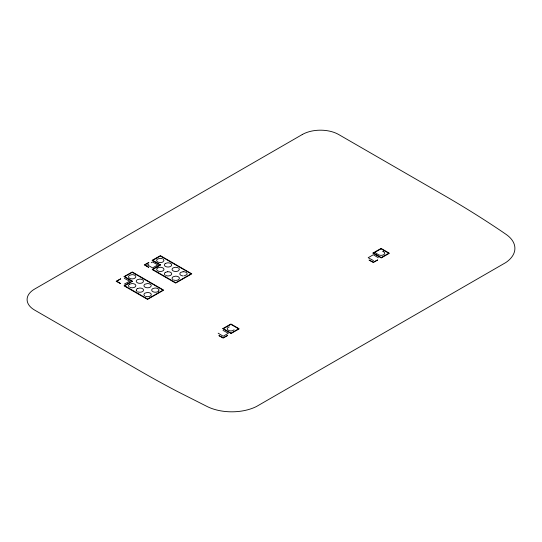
<?xml version="1.0" encoding="UTF-8"?>
<svg xmlns="http://www.w3.org/2000/svg" width="542" height="542" viewBox="0 0 542 542"><rect width="100%" height="100%" fill="white"/><g stroke="black" fill="none" stroke-linecap="round" stroke-linejoin="round"><path stroke-width="0.81" d="M135.785 277.077L134.789 278.249A3.652 2.107 0 0 1 129.613 278.27A3.652 2.107 0 0 1 129.599 275.282L131.889 274.659A3.652 2.107 0 0 1 135.73 276.217L135.771 276.454M143.501 281.528L142.505 282.707A3.652 2.107 0 0 1 137.329 282.721A3.652 2.107 0 0 1 137.316 279.733L139.599 279.116A3.652 2.107 0 0 1 143.447 280.668L143.481 280.912M151.211 285.986L150.215 287.158A3.652 2.107 0 0 1 145.046 287.179A3.652 2.107 0 0 1 145.032 284.191L147.316 283.568A3.652 2.107 0 0 1 151.164 285.126L151.198 285.363M234.103 329.76C232.403 331.379 229.28 331.298 227.572 329.699L227.247 328.987A3.645 2.107 0 0 1 228.785 327.083L229.246 326.955M158.664 291.013L157.932 291.616A3.652 2.107 0 0 1 152.776 291.616A3.652 2.107 0 0 1 152.769 288.629L155.032 288.026A3.652 2.107 0 0 1 158.657 291.013M148.799 264.13L147.431 264.916L152.593 267.897L157.763 264.916L152.593 261.935L151.232 262.721M124.328 278.324L129.646 281.217L124.328 284.116M218.162 333.181L223.175 336.25L228.338 333.269L223.026 330.369M373.506 260.594L368.187 257.701L373.35 254.72L378.363 257.789M165.432 263.432L167.715 262.809A3.652 2.107 0 0 1 171.347 265.804L170.615 266.4A3.652 2.107 0 0 1 165.459 266.407A3.652 2.107 0 0 1 165.452 263.419M157.715 267.883L159.998 267.267A3.652 2.107 0 0 1 163.63 270.255L162.905 270.858A3.652 2.107 0 0 1 157.749 270.865A3.652 2.107 0 0 1 157.736 267.877M129.599 284.191L131.889 283.568A3.652 2.107 0 0 1 135.514 286.555L134.789 287.158A3.652 2.107 0 0 1 130.107 287.395M165.432 272.341L167.715 271.718M137.316 288.642L139.599 288.026A3.652 2.107 0 0 1 143.23 291.013L142.505 291.616A3.652 2.107 0 0 1 137.804 291.86M183.149 271.718L180.865 272.341A3.652 2.107 0 0 0 182.518 275.858L183.121 275.898M184.199 275.864L186.78 274.713A3.652 2.107 0 0 0 183.149 271.718M162.417 258.73L159.998 258.358L157.715 258.981A3.652 2.107 0 0 0 157.729 261.969A3.652 2.107 0 0 0 162.905 261.949L163.955 260.641L163.244 259.205M165.933 275.56L167.071 275.871A3.652 2.107 0 0 0 170.635 275.302L171.347 274.713A3.652 2.107 0 0 0 167.715 271.718M173.65 280.018L174.788 280.322A3.652 2.107 0 0 0 178.352 279.753L179.063 279.164A3.652 2.107 0 0 0 175.432 276.176L173.149 276.793A3.652 2.107 0 0 0 172.756 279.482L172.884 279.577M382.625 251.339L383.641 251.752M375.152 252.64L378.492 254.74A3.679 2.127 0 0 0 383.668 254.733A3.679 2.127 0 0 0 383.641 251.725M177.993 267.721L175.432 267.267L173.149 267.883A3.652 2.107 0 0 0 173.155 270.878A3.652 2.107 0 0 0 178.332 270.858L179.388 269.55L178.745 268.161M165.168 275.126L165.025 275.038A3.652 2.107 0 0 1 165.452 272.328M144.694 295.837L144.091 295.133A3.652 2.107 0 0 1 145.026 293.1L147.316 292.477A3.652 2.107 0 0 1 150.947 295.465L150.215 296.067A3.652 2.107 0 0 1 145.52 296.318M136.374 290.681L136.977 291.386M129.26 286.928L128.657 286.223A3.652 2.107 0 0 1 129.619 284.177M136.388 290.668A3.652 2.107 0 0 1 137.336 288.635M377.638 259.991L373.33 262.511L369.055 260.045L373.35 262.152L377.638 259.991M227.464 335.559L223.155 338.079L218.88 335.613L223.175 337.72L227.464 335.559M120.69 278.845L116.767 281.217L120.649 283.635L116.157 281.271L120.69 278.845M148.806 262.545L144.883 264.916L148.765 267.335L144.26 264.902L148.806 262.545M124.077 276.589L131.835 281.217L124.057 285.83L147.499 299.374L163.67 290.153L132.323 271.976L124.077 276.589M152.194 260.282L159.944 264.916L152.173 269.53L175.615 283.073L191.787 273.852L160.439 255.668L152.194 260.282M132.451 281.23L124.66 285.776L147.627 299.035L163.061 290.126L132.194 272.308L124.66 276.657L132.451 281.23M160.567 264.93L152.776 269.476L175.743 282.734L191.17 273.825L160.31 256.007L152.776 260.356L160.567 264.93M222.776 328.635L231.055 333.52L239.225 328.838L230.919 324.001L222.776 328.635M372.95 253.067L381.229 257.951L389.4 253.27L381.094 248.432L372.95 253.067M302.26 134.545L34.647 289.049A25.772 14.878 0 0 0 34.647 310.092L139.68 370.735A1086.771 627.44 0 0 0 176.909 391.236L207.525 406.71A37.737 21.788 0 0 0 256.393 406.554L505.781 262.565A37.73 21.782 0 0 0 506.052 234.354L501.939 231.529A1091.845 630.373 0 0 0 443.742 195.181L338.716 134.545A25.772 14.878 0 0 0 302.26 134.545M230.892 324.36L223.358 328.709L231.075 333.161L238.609 328.811L230.892 324.36M381.067 248.792L373.533 253.141L381.25 257.592L388.783 253.243L381.067 248.792"/></g></svg>
